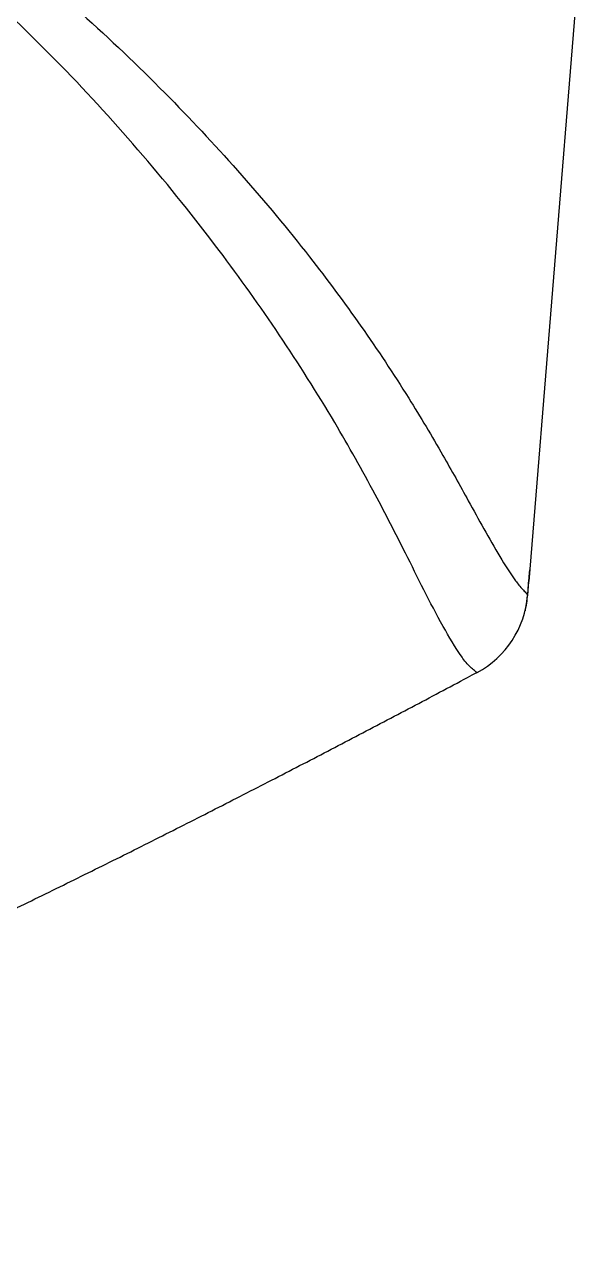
# Model space of a CAD drawing. Header units: millimetres. Extents: x -73584 to -37571, y -61249 to -50748.
# Drawn here: x -53924.94 to -53919.15, y -59255.3 to -59242.52 of the extents above; entities that cross this region are included whole.
import ezdxf

# ---------------------------------------------------------------- set-up
doc = ezdxf.new("R2010")
doc.units = ezdxf.units.MM
doc.header["$LTSCALE"] = 200
doc.layers.add('DIM', color=3, linetype='Continuous')
doc.layers.add('LAY0001_1', color=7, linetype='Continuous')

# ---------------------------------------------------------------- blocks, each defined once
blk = doc.blocks.new('12586')
at = {"layer": 'LAY0001_1', "color": 7, "linetype": 'Continuous'}
for p, q in [((-40006.516, -54915.077), (-40007.074, -54921.946)), ((-40007.085, -54922.089), (-40007.066, -54921.857)), ((-40007.066, -54921.857), (-40007.064, -54921.826)), ((-40007.085, -54922.089), (-40007.08, -54922.024)), ((-40007.08, -54922.024), (-40007.072, -54921.926)), ((-40007.085, -54922.088), (-40007.085, -54922.089)), ((-40007.085, -54922.088), (-40007.085, -54922.089)), ((-40007.085, -54922.089), (-40007.085, -54922.09)), ((-40007.11, -54922.245), (-40007.111, -54922.251))]:
    blk.add_line(p, q, dxfattribs=at)
blk.add_lwpolyline([(-40007.11, -54922.245), (-40007.108, -54922.237), (-40007.105, -54922.225), (-40007.102, -54922.211), (-40007.099, -54922.193), (-40007.095, -54922.173), (-40007.092, -54922.152), (-40007.089, -54922.129), (-40007.086, -54922.106), (-40007.085, -54922.089)], dxfattribs=at)
blk.add_arc((-40008.082, -54922.01), 1, 298.0924, 355.3324, dxfattribs=at)
for points, knots in [([(-40028.727, -54913.295), (-40028.232, -54913.282), (-40027.244, -54913.262), (-40025.764, -54913.222), (-40024.292, -54913.175), (-40022.829, -54913.118), (-40021.38, -54913.066), (-40019.952, -54913.03), (-40018.555, -54913.041), (-40017.202, -54913.156), (-40015.913, -54913.448), (-40014.715, -54913.923), (-40013.613, -54914.55), (-40012.601, -54915.283), (-40011.666, -54916.076), (-40010.555, -54917.145), (-40009.408, -54918.444), (-40008.505, -54919.723), (-40007.989, -54920.591), (-40007.681, -54921.144), (-40007.441, -54921.585), (-40007.249, -54921.892), (-40007.154, -54922.014), (-40007.109, -54922.058), (-40007.092, -54922.077), (-40007.086, -54922.086), (-40007.085, -54922.088)], [0, 0, 0, 0, 0.058343, 0.11646, 0.174344, 0.231921, 0.288969, 0.34519, 0.40017, 0.453452, 0.504944, 0.555181, 0.604784, 0.65392, 0.702211, 0.749061, 0.83548, 0.905969, 0.933167, 0.954371, 0.980585, 0.992317, 0.996939, 0.998838, 0.9997, 1, 1, 1, 1]), ([(-40007.611, -54922.892), (-40007.614, -54922.892), (-40007.624, -54922.886), (-40007.645, -54922.867), (-40007.702, -54922.823), (-40007.816, -54922.67), (-40008.048, -54922.277), (-40008.327, -54921.702), (-40008.693, -54920.99), (-40009.296, -54919.915), (-40010.332, -54918.38), (-40011.638, -54916.849), (-40012.894, -54915.643), (-40013.951, -54914.798), (-40015.122, -54914.083), (-40016.194, -54913.646), (-40017.102, -54913.407), (-40018.059, -54913.24), (-40019.302, -54913.151), (-40020.823, -54913.139), (-40022.376, -54913.156), (-40023.949, -54913.191), (-40026.068, -54913.241), (-40027.662, -54913.275), (-40028.727, -54913.295)], [0, 0, 0, 0, 0.000385, 0.001285, 0.003396, 0.008862, 0.023545, 0.05718, 0.084045, 0.117763, 0.202365, 0.301661, 0.35405, 0.407201, 0.46075, 0.515085, 0.542859, 0.571159, 0.629361, 0.689301, 0.75039, 0.812239, 0.874534, 1, 1, 1, 1]), ([(-40020.779, -54928.932), (-40020.779, -54928.932), (-40020.484, -54928.825), (-40020.043, -54928.661), (-40019.454, -54928.437), (-40018.345, -54928.005), (-40017.302, -54927.575), (-40016.29, -54927.137), (-40015.888, -54926.962), (-40015.369, -54926.732), (-40014.77, -54926.46), (-40014.172, -54926.185), (-40013.576, -54925.906), (-40012.982, -54925.624), (-40012.39, -54925.338), (-40011.8, -54925.049), (-40011.211, -54924.757), (-40010.624, -54924.461), (-40010.039, -54924.163), (-40009.455, -54923.862), (-40008.872, -54923.559), (-40008.387, -54923.304), (-40008, -54923.099), (-40007.774, -54922.979), (-40007.644, -54922.909), (-40007.611, -54922.892)], [0, 0, 0, 0, 0.000025, 0.066221, 0.099323, 0.132425, 0.31602, 0.335019, 0.361642, 0.407164, 0.452593, 0.497934, 0.543194, 0.588376, 0.633486, 0.678528, 0.723506, 0.768427, 0.813295, 0.858116, 0.902897, 0.94764, 0.97, 0.992352, 1, 1, 1, 1])]:
    blk.add_open_spline(points, degree=3, knots=knots, dxfattribs=at)
blk = doc.blocks.new('*U1115')
at = {"layer": 'DIM', "color": 0}
blk.add_blockref('12586', (40121.647, 54909.248), dxfattribs=at)
blk = doc.blocks.new('*U1116')
at = {"layer": 'DIM', "color": 0, "linetype": 'ByBlock', "lineweight": -2, "transparency": 16777216}
blk.add_blockref('*U1115', (500, 0), dxfattribs=at)

msp = doc.modelspace()

# ---------------------------------------------------------------- block references
at = {"layer": 'DIM', "color": 0}
msp.add_blockref('*U1116', (-54534.278, -59235.614), dxfattribs=at)

doc.saveas('drawing.dxf')
